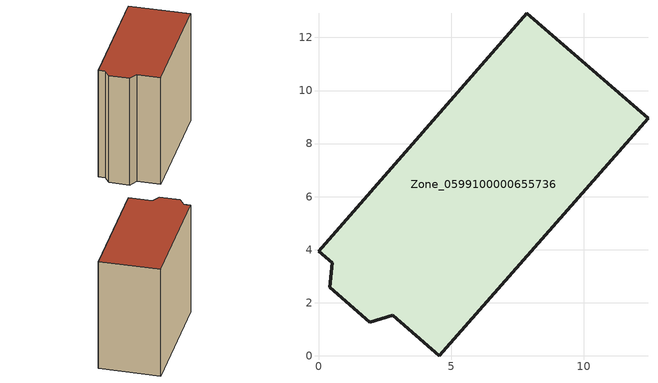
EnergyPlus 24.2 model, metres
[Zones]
Zone_0599100000655736
 floor ground (C_G): 1.93,1.26 0.42,2.59 0.52,3.5 0,3.95 7.85,12.91 12.42,8.95 4.56,0 2.8,1.52 z0
 wall outside (C_F): 0.42,2.59 1.93,1.26 2.8,1.52 4.56,0 12.42,8.95 7.85,12.91 0,3.95 0.52,3.5 0.42,2.59 z0:11.74
 roof outside (C_R): 7.85,12.91 0,3.95 0.52,3.5 0.42,2.59 1.93,1.26 2.8,1.52 4.56,0 12.42,8.95 z11.74
[BUILDING]
Pand.0599100000655736: North Axis=0; Terrain=City; Loads Convergence Tolerance Value=0.04; Temperature Convergence Tolerance Value=0.4; Solar Distribution=FullExterior; Maximum Number of Warmup Days=25; Minimum Number of Warmup Days=1
[Site:Location]
Rotterdam.The.Hague.AP_ZH_NLD Design_Conditions: Latitude=51.96; Longitude=4.45; Time Zone=1; Elevation=-4.5
[SITE:GROUNDTEMPERATURE:BUILDINGSURFACE]
18, 18, 18, 18, 18, 18, 18, 18, 18, 18, 18, 18
[MATERIAL] Thermal Absorptance=0.9; Solar Absorptance=0.7; Visible Absorptance=0.7
Name | Roughness | Thickness | Conductivity | Density | Specific Heat
G.TI.1946 | MediumSmooth | 0.15 | 1 | 540 | 1210
F.TI.1946 | Rough | 0.3 | 0.857143 | 1920 | 840
R.TI.1946 | MediumRough | 0.2 | 0.1 | 1500 | 1000
[CONSTRUCTION]
C_G: G.TI.1946
C_F: F.TI.1946
C_R: R.TI.1946
[ZONE]
Zone_0599100000655736: Type=1; Multiplier=1; Ceiling Height=Autocalculate; Volume=Autocalculate; Floor Area=autocalculate; Part of Total Floor Area=Yes
[ZONEINFILTRATION:DESIGNFLOWRATE]
Infil_Zone_0599100000655736: Zone or ZoneList or Space or SpaceList=Zone_0599100000655736; Schedule=AlwaysOn; Design Flow Rate Calculation Method=Flow/Area; Flow Rate per Floor Area=0.003; Constant Term Coefficient=1; Temperature Term Coefficient=0; Velocity Term Coefficient=0; Velocity Squared Term Coefficient=0
[HVACTEMPLATE:ZONE:IDEALLOADSAIRSYSTEM]
Zone_0599100000655736: Maximum Heating Supply Air Temperature=50; Minimum Cooling Supply Air Temperature=13; Maximum Heating Supply Air Humidity Ratio=0.0156; Minimum Cooling Supply Air Humidity Ratio=0.0077; Heating Limit=NoLimit; Cooling Limit=NoLimit; Dehumidification Control Type=ConstantSensibleHeatRatio; Cooling Sensible Heat Ratio=0.7; Dehumidification Setpoint=60; Humidification Control Type=None; Humidification Setpoint=30; Outdoor Air Method=None; Outdoor Air Flow Rate per Person=0.00944; Outdoor Air Flow Rate per Zone Floor Area=0; Outdoor Air Flow Rate per Zone=0; Demand Controlled Ventilation Type=None; Outdoor Air Economizer Type=NoEconomizer; Heat Recovery Type=None; Sensible Heat Recovery Effectiveness=0.7; Latent Heat Recovery Effectiveness=0.65
[ZONECONTROL:THERMOSTAT]
ThermostatControl_Zone_0599100000655736: Zone or ZoneList=Zone_0599100000655736; Control Type Schedule=DualSetpointControlType; Control 1=Thermostat_Zone_0599100000655736; Temperature Difference Between Cutout And Setpoint=0
[THERMOSTATSETPOINT:DUALSETPOINT]
Thermostat_Zone_0599100000655736: Heating Setpoint Temperature Schedule=HeatingSetpoint_Zone_0599100000655736; Cooling Setpoint Temperature Schedule=CoolingSetpoint_Zone_0599100000655736
[SCHEDULE:COMPACT]
HeatingSetpoint_Zone_0599100000655736: Through: 12/31, For: AllDays, Until: 24:00, 21
CoolingSetpoint_Zone_0599100000655736: Through: 12/31, For: AllDays, Until: 24:00, 24
DualSetpointControlType: Through: 12/31, For: AllDays, Until: 24:00, 4
AlwaysOn: Through: 12/31, For: AllDays, Until: 24:00, 1
